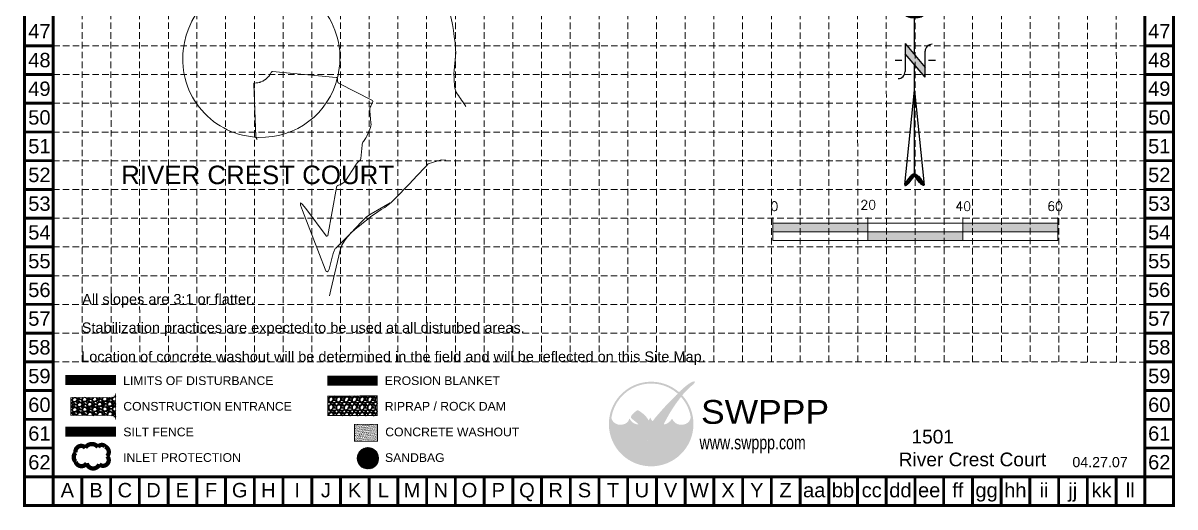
# Model space of a CAD drawing. Extents: x 9949 to 10192, y 9856 to 10244.
# Drawn here: x 9949.3 to 10192, y 9855.5 to 9957.5 of the extents above; entities that cross this region are included whole.
import ezdxf
from ezdxf.enums import TextEntityAlignment as Align

# ---------------------------------------------------------------- set-up
doc = ezdxf.new("R2010")
doc.units = 0
doc.header["$MEASUREMENT"] = 0
doc.linetypes.add('ACAD_ISO02W100', pattern=[15, 12, -3])
doc.linetypes.add('HIDDEN', pattern=[0.375, 0.25, -0.125])
doc.layers.get('0').update_dxf_attribs({"lineweight": 0})
for name, color, linetype, lineweight in [('10', 7, 'Continuous', 0), ('27', 7, 'Continuous', 0), ('6', 7, 'Continuous', 0)]:
    doc.layers.add(name, color=color, linetype=linetype, lineweight=lineweight)
for name, color, linetype in [('BASE', 7, 'Continuous'), ('GRID', 254, 'HIDDEN'), ('LEGEND', 7, 'Continuous'), ('LOGO', 7, 'Continuous'), ('NARROW', 7, 'Continuous')]:
    doc.layers.add(name, color=color, linetype=linetype)
doc.styles.add('L120', font='simplex.shx', dxfattribs={"height": 4.8})
doc.styles.add("L200'", font='ARIAL.TTF', dxfattribs={"height": 0.001969})
doc.styles.add('LOGO1', font='ROCKEB.TTF', dxfattribs={"height": 25})
doc.styles.get("Standard").update_dxf_attribs({"font": 'ARIAL.TTF'})

# ---------------------------------------------------------------- blocks, each defined once
blk = doc.blocks.new('washout')
at = {"layer": 'BASE'}
h = blk.add_hatch(dxfattribs=at)
h.set_pattern_fill('AR-SAND', color=30, scale=1.29438, style=0)
h.set_pattern_definition([(37.5, (1095.3101, -97.0785), (-0.0815373, 2.494042), [0, -1.9674576, 0, -2.200446, 0, -2.1033675]), (7.5, (1095.31, -97.0785), (2.290764, 3.652929), [0, -1.0613916, 0, -1.7733006, 0, -0.6795495]), (327.5, (1093.718, -97.0785), (4.030883, 0.007325), [0, -0.64719, 0, -2.329884, 0, -3.041793]), (317.5, (1093.718, -97.0785), (3.89107, 1.136046), [0, -0.323595, 0, -1.5273684, 0, -1.747413])])
h.paths.add_polyline_path([(44.3, 0), (44.3, 32.4), (0, 32.4), (0, 0)])
at = {"layer": 'BASE', "color": 30, "linetype": 'ACAD_ISO02W100', "const_width": 1.62}
blk.add_lwpolyline([(0, 0), (44.3, 0), (44.3, 32.4), (0, 32.4)], close=True, dxfattribs=at)
blk = doc.blocks.new('North Arrow')
at = {"layer": 'NARROW'}
for p, q in [((32.43, 3.06), (32.43, 4.63)), ((0, 0), (22.36, 2)), ((0, 0), (22.33, -2.02)), ((28.77, -2.09), (34.02, 2.32)), ((36.18, 2.33), (30.46, 2.33)), ((36.16, 2.32), (31.04, -2.09)), ((39.1, 0.01), (59.96, 2.11)), ((31.2, -0.05), (21.66, -0.05)), ((21.66, -0.05), (21.66, -0.05)), ((28.77, -2.09), (34.95, -2.09)), ((57.45, -0.05), (33.41, -0.05)), ((59.83, -2.14), (39.04, -0.01)), ((57.69, -0.03), (57.77, -0.01)), ((57.77, -0.05), (57.69, -0.03)), ((32.43, -4.26), (32.43, -2.8))]:
    blk.add_line(p, q, dxfattribs=at)
blk.add_lwpolyline([(22.36, -2.03), (22.59, -1.93, 0.091577), (22.87, -1.44, 0.048306), (23.03, -0.75), (23.07, -0.01), (23.01, 0.82, 0.048306), (22.87, 1.42, 0.091577), (22.59, 1.91), (22.36, 2.01), (22.14, 1.91, 0.091577), (21.86, 1.42, 0.048306), (21.72, 0.82), (21.66, -0.01), (21.72, -0.83, 0.048306), (21.86, -1.44, 0.091577), (22.14, -1.93)], format="xyb", close=True, dxfattribs=at)
for points in [[(57.46, -0.03), (57.44, 0.08, -0.066818), (57.67, 0.47, -0.03073), (58.01, 0.84), (58.52, 1.29), (59.07, 1.7, -0.03073), (59.5, 1.95, -0.066818), (59.93, 2.1), (60.04, 2.06)], [(60.04, 2.06), (60.05, 1.95, -0.066818), (59.82, 1.56, -0.03073), (59.43, 1.14), (58.97, 0.74), (58.42, 0.33, -0.03073), (57.99, 0.08, -0.036692), (57.76, -0.02)], [(57.46, -0.04), (57.44, -0.15, 0.066818), (57.67, -0.54, 0.03073), (58.01, -0.9), (58.52, -1.36), (59.07, -1.77, 0.03073), (59.5, -2.02, 0.066818), (59.93, -2.17), (60.04, -2.13)], [(60.04, -2.13), (60.05, -2.01, 0.066818), (59.82, -1.63, 0.03073), (59.43, -1.2), (58.97, -0.8), (58.42, -0.4, 0.03073), (57.99, -0.15, 0.036692), (57.76, -0.05)]]:
    blk.add_lwpolyline(points, format="xyb", dxfattribs=at)
for centre, start, end in [((30.46, 3.86), 178.8769, 270), ((34.95, -3.62), 358.8769, 90)]:
    blk.add_arc(centre, 1.53, start, end, dxfattribs=at)
for points in [[(23.03, -0.76), (21.67, -0.05), (23.07, -0.05), (21.72, 0.82)], [(23.07, -0.05), (21.72, 0.82), (23.02, 0.75), (21.85, 1.42)], [(23.02, 0.75), (21.85, 1.42), (22.87, 1.44), (22.14, 1.91)], [(22.87, 1.44), (22.14, 1.91), (22.59, 1.91), (22.36, 2)], [(31.05, -2.09), (36.15, 2.36), (28.75, -2.06), (34.01, 2.36)], [(57.44, 0.08), (57.7, -0.01), (57.5, 0.21), (57.77, -0.01)], [(57.45, -0.04), (57.69, -0.02), (57.44, 0.08), (57.7, -0.01)], [(57.5, 0.21), (57.77, -0.01), (57.6, 0.39), (57.94, 0.06)], [(57.6, 0.39), (57.94, 0.06), (57.68, 0.5), (58.07, 0.13)], [(57.68, 0.5), (58.07, 0.13), (57.84, 0.66), (58.29, 0.26)], [(57.84, 0.66), (58.29, 0.26), (58.03, 0.86), (58.52, 0.41)], [(58.03, 0.86), (58.52, 0.41), (58.26, 1.07), (58.73, 0.57)], [(58.26, 1.07), (58.73, 0.57), (58.52, 1.3), (59.05, 0.81)], [(58.52, 1.3), (59.05, 0.81), (58.7, 1.42), (59.26, 0.99)], [(59.26, 1), (58.69, 1.42), (59.45, 1.15), (59, 1.65)], [(59.45, 1.15), (59, 1.65), (59.62, 1.34), (59.28, 1.82)], [(59.62, 1.34), (59.28, 1.82), (59.81, 1.55), (59.49, 1.95)], [(59.81, 1.55), (59.49, 1.95), (59.93, 1.73), (59.69, 2.04)], [(59.93, 1.73), (59.69, 2.04), (60.05, 1.94), (59.93, 2.1)], [(60.05, 1.94), (59.93, 2.1), (60.04, 2.06)], [(22.87, -1.44), (21.72, -0.87), (23.03, -0.76), (21.67, -0.05)], [(22.58, -1.93), (21.86, -1.45), (22.87, -1.44), (21.72, -0.87)], [(22.36, -2.01), (22.14, -1.93), (22.58, -1.93), (21.86, -1.45)], [(57.44, -0.14), (57.69, -0.02), (57.45, -0.04), (57.69, -0.02)], [(57.46, -0.19), (57.7, -0.03), (57.44, -0.14), (57.69, -0.02)], [(57.53, -0.33), (57.76, -0.05), (57.46, -0.19), (57.7, -0.03)], [(57.63, -0.48), (57.9, -0.1), (57.53, -0.33), (57.76, -0.05)], [(57.78, -0.66), (58.09, -0.2), (57.63, -0.48), (57.9, -0.1)], [(57.97, -0.87), (58.34, -0.35), (57.78, -0.66), (58.09, -0.2)], [(58.24, -1.11), (58.61, -0.54), (57.97, -0.87), (58.34, -0.35)], [(58.61, -1.43), (58.93, -0.77), (58.24, -1.11), (58.61, -0.54)], [(58.91, -1.64), (59.2, -1), (58.61, -1.43), (58.93, -0.77)], [(59.12, -1.79), (59.57, -1.36), (58.92, -1.65), (59.2, -1.01)], [(59.35, -1.93), (59.81, -1.62), (59.12, -1.79), (59.57, -1.36)], [(59.54, -1.32), (59.41, -1.18), (59.21, -1.01)], [(59.58, -2.05), (59.93, -1.79), (59.35, -1.93), (59.81, -1.62)], [(59.78, -2.13), (60.05, -2.01), (59.58, -2.05), (59.93, -1.79)], [(59.92, -2.17), (60.04, -2.13), (59.78, -2.13), (60.05, -2.01)]]:
    blk.add_solid(points, dxfattribs=at)
blk = doc.blocks.new('A$C0FA167AC')
h = blk.add_hatch(color=7)
h.paths.add_polyline_path([(20.53, 1.8), (20.53, 3.6), (0.53, 3.6), (0.53, 1.8)])
h.paths.add_polyline_path([(20.53, 1.8), (20.53, 0), (40.53, 0), (40.53, 1.8)])
h.paths.add_polyline_path([(40.53, 3.6), (40.53, 1.8), (60.53, 1.8), (60.53, 3.6)])
at = {"color": 7}
for p, q in [((0.53, 3.6), (0.53, 4.8)), ((0.53, 3.6), (20.53, 3.6)), ((0.53, 3.6), (0.53, 0)), ((20.53, 3.6), (20.53, 4.8)), ((20.53, 3.6), (60.53, 3.6)), ((20.53, 3.6), (20.53, 0)), ((40.53, 3.6), (40.53, 4.8)), ((40.53, 3.6), (40.53, 0)), ((60.53, 3.6), (60.53, 4.8)), ((60.53, 3.6), (60.53, 0)), ((0.53, 1.8), (60.53, 1.8)), ((0.53, 0), (20.53, 0)), ((20.53, 0), (60.53, 0))]:
    blk.add_line(p, q, dxfattribs=at)
at = {"color": 7, "style": 'L120'}
for s, p in [('0', (0, 6.23)), ('20', (18.96, 6.53)), ('40', (38.97, 6.23)), ('60', (58.33, 6.23))]:
    blk.add_text(s, height=1.92, dxfattribs=at).set_placement(p)
blk = doc.blocks.new('A$C04273513')
at = {"layer": '6', "linetype": 'Continuous', "lineweight": 0}
h = blk.add_hatch(dxfattribs=at)
h.set_pattern_fill('ANSI31', color=2, style=0)
h.set_pattern_definition([(45, (-10019.72109, -9863.48111), (-0.0883883476, 0.0883883476), [])])
edge = h.paths.add_edge_path()
edge.add_arc((2.24, 2.24), 2.24, 0, 360)
at = {"layer": '6', "color": 2, "linetype": 'Continuous', "lineweight": 0}
blk.add_circle((2.24, 2.24), 2.24, dxfattribs=at)
blk = doc.blocks.new('new logo')
at = {"layer": 'LOGO'}
h = blk.add_hatch(color=170, dxfattribs=at)
h.paths.add_polyline_path([(67.4, 44.1), (66.8, 44.7), (66.3, 45.2), (66, 45.8), (65.5, 46.4), (65.1, 47.2), (64.7, 47.9), (64.4, 48.5), (64.2, 49), (63.9, 49.6), (63.7, 50.1), (63.3, 51), (62.9, 52), (62.6, 52.8), (62.4, 53.3), (62.2, 53.7), (62.1, 54.2), (61.9, 54.7), (61.7, 55.2), (61.5, 55.7), (61.3, 56.3), (61, 56.8), (60.8, 57.4), (60.5, 57.9), (60.2, 58.5), (60, 59.1), (59.7, 59.6), (59.3, 60.2), (59, 60.8), (58.7, 61.3), (58.3, 61.9), (58, 62.4), (57.6, 62.9), (57.3, 63.4), (56.9, 63.9), (56.6, 64.3), (56.3, 64.7), (55.9, 65.1), (55.6, 65.5), (55.2, 65.9), (54.9, 66.2), (54, 66.2), (52.9, 66.3), (52, 66.5), (51.5, 66.6), (50.9, 66.8), (50.3, 67), (49.4, 67.4), (48.3, 67.9), (47.3, 68.6), (46.5, 69.3), (45.7, 70), (45, 70.8), (44.4, 71.5), (44, 72.2), (43.6, 72.7), (43.4, 72.9), (43.2, 73.2), (43.1, 73.4), (43, 73.5), (42.8, 73.7), (42.7, 73.7), (42.7, 73.8), (42.6, 73.8), (42.5, 73.7), (42.5, 73.6), (42.4, 73.5), (42.4, 73.4), (42.3, 73.2), (42.2, 72.8), (42, 72.1), (41.7, 71.5), (41.4, 70.9), (41, 70.3), (40.5, 69.8), (40, 69.2), (39.4, 68.7), (38.8, 68.2), (38.1, 67.7), (37.3, 67.3), (36.5, 66.9), (35.7, 66.6), (34.9, 66.3), (34, 66.1), (33, 66), (31.9, 65.9), (30.8, 65.9), (29.6, 65.9), (28.6, 66), (27.6, 66.1), (26.7, 66.4), (25.8, 66.7), (25, 67.1), (24.1, 67.6), (23.2, 68.2), (22.4, 68.9), (21.8, 69.5), (21.4, 69.9), (21, 70.4), (20.6, 70.9), (20.2, 71.5), (19.9, 72.1), (19.5, 72.9), (19.2, 73.8), (18.9, 74.8, -0.595729), (106.3, 106.8), (107, 107.5), (107.5, 108), (108.1, 108.6, 37.93689), (112.3, 104.5), (112.1, 104.2), (111.6, 103.7), (111.1, 103.1), (110.6, 102.5, -0.146449), (123.6, 75), (123.3, 74.5), (123.1, 74), (122.9, 73.5), (122.8, 73.1), (122.5, 72.4), (122.2, 71.7), (121.9, 71.1), (121.5, 70.5), (121.1, 70), (120.7, 69.5), (120.2, 69), (119.6, 68.6), (119, 68.1), (118.4, 67.7), (117.8, 67.4), (117.1, 67), (116.5, 66.7), (115.8, 66.5), (115, 66.3), (114.3, 66.1), (113.5, 66), (112.7, 65.9), (111.9, 65.8), (111.1, 65.8), (110.3, 65.8), (109.4, 65.9), (108.6, 66), (107.7, 66.2), (106.8, 66.4), (105.9, 66.7), (105.1, 67.1), (104.3, 67.5), (103.5, 68), (102.8, 68.6), (102.1, 69.3), (101.4, 70), (100.8, 70.7), (100.2, 71.4), (99.8, 72), (99.5, 72.5), (99.4, 72.8), (99.3, 73), (99.1, 73.2), (99, 73.4), (98.9, 73.5), (98.8, 73.6), (98.7, 73.6), (98.6, 73.6), (98.5, 73.5), (98.4, 73.4), (98.4, 73.3), (98.3, 73.2), (98.2, 73), (98.1, 72.8), (97.8, 72.4), (97.4, 71.8), (96.9, 71.1), (96.4, 70.5), (95.9, 70.1), (95.4, 69.6), (94.8, 69.1), (94.2, 68.6), (93.5, 68.2), (92.8, 67.7), (91.9, 67.3), (91, 66.9), (90.1, 66.6), (89.4, 66.4), (88.6, 66.2), (87.8, 66.1), (87.6, 65.6), (87.4, 65.1), (87.1, 64.4), (86.9, 63.8), (86.6, 63), (86.3, 62.2), (85.9, 61.3), (85.6, 60.4), (85.3, 59.5), (84.9, 58.6), (84.6, 57.7), (84.2, 56.7), (83.9, 55.8), (83.5, 54.9), (83.2, 54), (82.9, 53.2), (82.6, 52.4), (82.3, 51.6), (82.1, 51), (81.9, 50.3), (81.6, 49.8), (81.3, 48.9), (80.9, 48.1), (80.5, 47.3), (80.1, 46.6), (79.6, 45.9), (79.1, 45.4), (78.6, 44.8), (78.1, 44.3), (77.6, 43.9), (77, 43.5), (76.5, 43.1), (75.9, 42.8), (75.3, 42.6), (74.6, 42.3), (73.7, 42.1), (73, 41.9), (72.2, 41.9), (71.6, 42), (70.9, 42.2), (70.1, 42.5), (69.4, 42.8), (68.7, 43.1), (68, 43.5)])
h.paths.add_polyline_path([(71.8, 72), (70.7, 73.9), (70.1, 75.2), (69.7, 74.3), (68.7, 72.6), (67.9, 71.7), (67.9, 71.5), (68.1, 71.2), (68.3, 71), (68.4, 70.8), (68.5, 70.6), (68.7, 70.4), (68.8, 70.2), (68.9, 70.1), (69, 70), (69.1, 69.8), (69.3, 69.7), (69.4, 69.7), (69.5, 69.6), (69.6, 69.5), (69.7, 69.5), (69.8, 69.4), (69.9, 69.4), (70.1, 69.3), (70.2, 69.3), (70.3, 69.2), (70.4, 69.2), (70.5, 69.2), (70.6, 69.2), (70.8, 69.2), (70.9, 69.2), (71, 69.2), (71.1, 69.2), (71.2, 69.2), (71.3, 69.2), (71.4, 69.2), (71.5, 69.2), (71.6, 69.2), (71.7, 69.3), (71.8, 69.3), (71.9, 69.3), (72, 69.4), (72.1, 69.5), (72.2, 69.5), (72.3, 69.6), (72.5, 69.6), (72.6, 69.7), (72.7, 69.8), (72.8, 69.9), (72.9, 70), (73, 70.1), (73.1, 70.2), (73.2, 70.3), (73.3, 70.4), (72.5, 71.1)], flags=17)
blk.add_hatch(color=240, dxfattribs=at).paths.add_polyline_path([(117.7, 117.3), (118.9, 118.2), (119.8, 118.9), (120.6, 119.5), (121.3, 119.9), (121.9, 120.3), (122.4, 120.6), (122.8, 120.9), (123.1, 121.1), (123.4, 121.3), (123.7, 121.4), (124, 121.6), (124.2, 121.7), (124.4, 121.8), (124.6, 121.9), (124.8, 121.9), (125, 122), (125.2, 122.1), (125.4, 122.2), (125.6, 122.2), (125.8, 122.3), (125.9, 122.4), (126.1, 122.4), (126.3, 122.5), (126.4, 122.5), (126.6, 122.6), (126.7, 122.6), (126.8, 122.7), (126.9, 122.7), (127.1, 122.7), (127.2, 122.8), (127.3, 122.8), (127.4, 122.8), (127.5, 122.8), (127.6, 122.8), (127.7, 122.8), (127.8, 122.8), (127.9, 122.8), (128, 122.8), (128.1, 122.8), (128.1, 122.8), (128.2, 122.8), (128.3, 122.8), (128.4, 122.8), (128.4, 122.7), (128.5, 122.7), (128.5, 122.7), (128.6, 122.7), (128.6, 122.6), (128.7, 122.6), (128.7, 122.6), (128.7, 122.5), (128.7, 122.5), (128.8, 122.4), (128.8, 122.4), (128.8, 122.3), (128.8, 122.3), (128.8, 122.2), (128.8, 122.1), (128.8, 122.1), (128.8, 122), (128.8, 121.9), (128.8, 121.8), (128.8, 121.8), (128.8, 121.7), (128.8, 121.6), (128.7, 121.5), (128.7, 121.4), (128.7, 121.3), (128.6, 121.3), (128.6, 121.2), (128.5, 121.1), (128.4, 121), (128.4, 120.8), (128.3, 120.7), (128.2, 120.6), (128.1, 120.4), (128, 120.3), (127.8, 120.1), (127.7, 120), (127.6, 119.8), (127.4, 119.6), (127.3, 119.4), (127.1, 119.2), (126.8, 119), (126.6, 118.8), (126.3, 118.5), (125.9, 118.2), (125.5, 117.9), (125.1, 117.5), (124.6, 117), (124, 116.6), (123.5, 116.1), (122.9, 115.6), (122.3, 115.1), (121.7, 114.5), (121.1, 114), (120.6, 113.5), (120, 113), (119.5, 112.5), (119, 112), (118.5, 111.5), (118, 111), (117.5, 110.5), (117, 109.9), (116.5, 109.4), (116, 108.8), (115.5, 108.3), (115, 107.7), (114.5, 107.1), (114, 106.6), (113.5, 106), (113, 105.4), (112.5, 104.8), (112.1, 104.2), (111.6, 103.7), (111.1, 103.1), (110.6, 102.4), (110.1, 101.8), (109.6, 101.1), (109, 100.4), (108.5, 99.7), (107.9, 98.9), (107.3, 98.1), (106.7, 97.3), (106, 96.4), (105.4, 95.6), (104.8, 94.7), (104.2, 93.9), (103.6, 93.1), (103.1, 92.3), (102.5, 91.5), (102, 90.6), (101.4, 89.8), (100.9, 89), (100.3, 88.2), (99.8, 87.3), (99.2, 86.5), (98.6, 85.6), (98.1, 84.7), (97.5, 83.8), (96.9, 82.9), (96.4, 82), (95.9, 81.1), (95.4, 80.3), (94.9, 79.5), (94.5, 78.7), (94, 78), (93.6, 77.2), (93.2, 76.5), (92.8, 75.8), (92.4, 75), (92, 74.3), (91.6, 73.5), (91.2, 72.8), (90.8, 72), (90.4, 71.3), (90, 70.6), (89.6, 69.9), (89.3, 69.3), (89, 68.7), (88.8, 68.2), (88.5, 67.7), (88.3, 67.3), (88.1, 66.9), (88, 66.5), (87.8, 66.1), (87.6, 65.6), (87.4, 65.1), (87.1, 64.4), (86.9, 63.8), (86.6, 63), (86.3, 62.2), (85.9, 61.3), (85.6, 60.4), (85.3, 59.5), (84.9, 58.6), (84.6, 57.7), (84.2, 56.7), (83.9, 55.8), (83.5, 54.9), (83.2, 54), (82.9, 53.2), (82.6, 52.4), (82.3, 51.6), (82.1, 51), (81.9, 50.3), (81.6, 49.8), (81.4, 49.2), (81.2, 48.7), (81, 48.3), (80.8, 47.9), (80.6, 47.5), (80.4, 47.1), (80.2, 46.7), (80, 46.4), (79.7, 46.1), (79.5, 45.8), (79.2, 45.5), (79, 45.2), (78.7, 44.9), (78.5, 44.7), (78.2, 44.4), (78, 44.2), (77.7, 44), (77.4, 43.8), (77.2, 43.6), (76.9, 43.4), (76.6, 43.2), (76.3, 43), (76, 42.9), (75.7, 42.7), (75.5, 42.6), (75.2, 42.5), (74.9, 42.4), (74.6, 42.3), (74.3, 42.2), (74, 42.1), (73.8, 42.1), (73.5, 42), (73.2, 42), (73, 41.9), (72.7, 41.9), (72.5, 41.9), (72.2, 41.9), (72, 42), (71.8, 42), (71.5, 42.1), (71.3, 42.1), (71.1, 42.2), (70.8, 42.2), (70.6, 42.3), (70.4, 42.4), (70.1, 42.5), (69.9, 42.6), (69.6, 42.7), (69.4, 42.8), (69.2, 42.9), (68.9, 43), (68.7, 43.1), (68.5, 43.2), (68.2, 43.4), (68, 43.6), (67.8, 43.7), (67.6, 43.9), (67.4, 44.1), (67.2, 44.3), (67, 44.5), (66.8, 44.7), (66.6, 44.9), (66.5, 45.1), (66.3, 45.4), (66.1, 45.6), (65.9, 45.9), (65.7, 46.2), (65.4, 46.6), (65.2, 47), (65, 47.4), (64.7, 47.9), (64.4, 48.5), (64.2, 49), (63.9, 49.6), (63.7, 50.1), (63.4, 50.7), (63.2, 51.3), (63, 51.8), (62.8, 52.3), (62.6, 52.8), (62.4, 53.3), (62.2, 53.7), (62.1, 54.2), (61.9, 54.7), (61.7, 55.2), (61.5, 55.7), (61.3, 56.3), (61, 56.8), (60.8, 57.4), (60.5, 57.9), (60.2, 58.5), (60, 59.1), (59.7, 59.6), (59.3, 60.2), (59, 60.8), (58.7, 61.3), (58.3, 61.9), (58, 62.4), (57.6, 62.9), (57.3, 63.4), (56.9, 63.9), (56.6, 64.3), (56.3, 64.7), (55.9, 65.1), (55.6, 65.5), (55.2, 65.9), (54.9, 66.3), (54.5, 66.6), (54.1, 67), (53.7, 67.4), (53.3, 67.8), (52.8, 68.1), (52.4, 68.5), (51.9, 68.9), (51.4, 69.3), (50.9, 69.7), (50.5, 70), (50, 70.4), (49.5, 70.8), (49.1, 71.1), (48.7, 71.5), (48.2, 71.8), (47.8, 72.1), (47.5, 72.4), (47.1, 72.7), (46.8, 72.9), (46.6, 73.1), (46.3, 73.3), (46.1, 73.5), (45.9, 73.6), (45.7, 73.8), (45.6, 73.9), (45.5, 74), (45.3, 74.2), (45.2, 74.3), (45.1, 74.4), (45, 74.6), (45, 74.7), (44.9, 74.8), (44.8, 75), (44.8, 75.1), (44.8, 75.2), (44.7, 75.4), (44.7, 75.5), (44.7, 75.7), (44.7, 75.8), (44.7, 76), (44.7, 76.1), (44.7, 76.3), (44.8, 76.4), (44.8, 76.6), (44.9, 76.7), (44.9, 76.9), (45, 77.1), (45.1, 77.2), (45.2, 77.4), (45.3, 77.6), (45.4, 77.8), (45.6, 78), (45.7, 78.2), (45.9, 78.5), (46.1, 78.7), (46.3, 79), (46.6, 79.3), (46.8, 79.5), (47.1, 79.8), (47.3, 80.1), (47.6, 80.4), (47.9, 80.7), (48.2, 81), (48.5, 81.3), (48.8, 81.6), (49.2, 81.9), (49.5, 82.2), (49.8, 82.5), (50.1, 82.7), (50.4, 83), (50.7, 83.2), (51, 83.4), (51.2, 83.6), (51.5, 83.8), (51.7, 83.9), (51.9, 84.1), (52.1, 84.2), (52.2, 84.3), (52.4, 84.4), (52.5, 84.5), (52.7, 84.5), (52.8, 84.6), (53, 84.6), (53.1, 84.6), (53.2, 84.7), (53.3, 84.7), (53.5, 84.7), (53.6, 84.7), (53.7, 84.7), (53.8, 84.7), (54, 84.7), (54.1, 84.6), (54.2, 84.6), (54.3, 84.5), (54.5, 84.5), (54.6, 84.4), (54.7, 84.4), (54.9, 84.3), (55, 84.2), (55.2, 84.1), (55.3, 84.1), (55.5, 84), (55.7, 83.9), (55.9, 83.7), (56.1, 83.6), (56.4, 83.4), (56.7, 83.2), (57, 83), (57.3, 82.8), (57.7, 82.5), (58, 82.3), (58.4, 82), (58.8, 81.7), (59.2, 81.4), (59.6, 81.1), (60, 80.8), (60.4, 80.5), (60.8, 80.2), (61.2, 79.9), (61.5, 79.6), (61.9, 79.3), (62.3, 78.9), (62.6, 78.6), (63, 78.3), (63.3, 77.9), (63.7, 77.5), (64, 77.2), (64.3, 76.8), (64.6, 76.4), (64.9, 76), (65.2, 75.6), (65.5, 75.2), (65.8, 74.8), (66.1, 74.4), (66.4, 74), (66.7, 73.6), (66.9, 73.2), (67.2, 72.8), (67.4, 72.5), (67.6, 72.1), (67.8, 71.8), (67.9, 71.5), (68.1, 71.2), (68.3, 71), (68.4, 70.8), (68.5, 70.6), (68.7, 70.4), (68.8, 70.2), (68.9, 70.1), (69, 70), (69.1, 69.8), (69.3, 69.7), (69.4, 69.7), (69.5, 69.6), (69.6, 69.5), (69.7, 69.5), (69.8, 69.4), (69.9, 69.4), (70.1, 69.3), (70.2, 69.3), (70.3, 69.2), (70.4, 69.2), (70.5, 69.2), (70.6, 69.2), (70.8, 69.2), (70.9, 69.2), (71, 69.2), (71.1, 69.2), (71.2, 69.2), (71.3, 69.2), (71.4, 69.2), (71.5, 69.2), (71.6, 69.2), (71.7, 69.3), (71.8, 69.3), (71.9, 69.3), (72, 69.4), (72.1, 69.5), (72.2, 69.5), (72.3, 69.6), (72.5, 69.6), (72.6, 69.7), (72.7, 69.8), (72.8, 69.9), (72.9, 70), (73, 70.1), (73.1, 70.2), (73.2, 70.3), (73.3, 70.5), (73.5, 70.6), (73.6, 70.8), (73.7, 70.9), (73.9, 71.1), (74, 71.3), (74.2, 71.5), (74.3, 71.8), (74.5, 72), (74.7, 72.3), (74.9, 72.6), (75.1, 72.8), (75.3, 73.1), (75.6, 73.5), (75.8, 73.8), (76.1, 74.1), (76.4, 74.5), (76.7, 74.9), (77, 75.3), (77.3, 75.7), (77.7, 76.1), (78, 76.5), (78.4, 77), (78.8, 77.4), (79.2, 77.9), (79.6, 78.4), (80, 78.9), (80.5, 79.5), (81, 80), (81.5, 80.6), (82, 81.1), (82.5, 81.7), (83, 82.3), (83.6, 82.9), (84.1, 83.5), (84.7, 84.1), (85.2, 84.7), (85.7, 85.3), (86.2, 85.8), (86.7, 86.4), (87.2, 86.9), (87.7, 87.4), (88.1, 87.9), (88.6, 88.5), (89.1, 89), (89.5, 89.5), (90, 90.1), (90.5, 90.6), (91, 91.2), (91.5, 91.7), (92.1, 92.3), (92.6, 92.9), (93.2, 93.5), (93.8, 94.1), (94.4, 94.8), (95, 95.4), (95.6, 96), (96.3, 96.7), (96.9, 97.3), (97.6, 98), (98.2, 98.6), (98.8, 99.2), (99.4, 99.8), (100, 100.3), (100.5, 100.9), (101.1, 101.4), (101.6, 102), (102.1, 102.5), (102.7, 103.1), (103.2, 103.6), (103.7, 104.1), (104.2, 104.7), (104.8, 105.2), (105.3, 105.8), (105.9, 106.3), (106.4, 106.9), (107, 107.5), (107.5, 108), (108.1, 108.6), (108.7, 109.2), (109.3, 109.8), (109.9, 110.3), (110.4, 110.9), (111, 111.5), (111.6, 112), (112.2, 112.6), (112.8, 113.1), (113.4, 113.6), (114, 114.2), (114.6, 114.7), (115.3, 115.3), (116, 115.9), (116.8, 116.6)])
at = {"layer": 'LOGO', "style": 'LOGO1'}
for s, height, width, p in [('SWPPP', 31.32, 1.115, (137, 67)), ('www.swppp.com', 18.112, 0.77, (135, 33.4))]:
    blk.add_text(s, height=height, dxfattribs=dict(at, width=width)).set_placement(p)

msp = doc.modelspace()

# ---------------------------------------------------------------- hatches: boundary and pattern name
at = {"layer": 'LEGEND'}
h = msp.add_hatch(dxfattribs=at)
h.set_pattern_fill('GRAVEL', color=4, scale=1.493964, angle=-43.9343, style=0)
h.set_pattern_definition([(184.078545, (7871.16289, 8972.91003), (-17.9359137584, -1.390238428), [0.200992, -19.8982426]), (141.0354448, (7870.96241, 8972.89574), (13.9468508343, -11.3628844839), [0.3449086, -34.1459371]), (88.576145, (7870.69423, 8973.11263), (-0.643608729, -22.2000494205), [0.2431995, -24.0767773]), (223.339445, (7870.015506, 8973.247924), (21.807074468, 20.480606261), [0.3140881, -31.09471365]), (248.899445, (7869.78707, 8973.03236), (7.059427099, 18.093109182), [0.3079882, -30.4908757]), (313.339445, (7869.67619, 8972.74502), (-20.480606261, 21.807074468), [0.3140881, -31.09471365]), (353.7599448, (7869.891757, 8972.516585), (-24.3517639499, 2.7167297196), [0.4153654, -41.1211431]), (28.3210448, (7870.30466, 8972.47144), (30.335356999, 16.4129367965), [0.3921477, -38.8226372]), (77.495345, (7870.64987, 8972.65748), (4.868414062, 22.2786471574), [0.3151518, -31.2000605]), (131.302145, (7870.71811, 8972.96515), (10.797888337, -12.4780211806), [0.3597944, -17.6299192]), (178.4631448, (7870.48063, 8973.235445), (-24.3124685676, 0.6043087644), [0.4652922, -46.063963]), (94.879845, (7871.07024, 8972.21097), (-1.311646855, 13.71107612), [0.1588099, -15.7222478]), (127.534945, (7871.05673, 8972.369205), (11.9130237651, -15.6270162136), [0.3021349, -29.9114237]), (181.065745, (7870.8727, 8972.6088), (-1.03656134, -1.07585847), [0.2112779, -1.9015059]), (159.264345, (7870.92173, 8972.81046), (7.452413822, -3.031087088), [0.1137773, -11.263916]), (247.867145, (7870.81533, 8972.85074), (2.033825283, 4.26413564), [0.1609044, -7.8843401]), (347.029545, (7870.7547, 8972.7017), (5.300696902, -0.95796204), [0.2613377, -8.4498967]), (117.630845, (7871.00937, 8972.64303), (1.11515739, -3.1489789), [0.188973, -4.5353576]), (332.455245, (7870.19133, 8973.45194), (13.8682592697, -7.13804585), [0.2647305, -26.208385]), (26.411945, (7870.42605, 8973.32952), (-15.7056008345, -7.68820272), [0.2220942, -21.9872829]), (249.264345, (7871.21669, 8972.8582), (3.031087088, 7.452413822), [0.2275532, -11.1501402]), (299.676245, (7871.13612, 8972.64539), (-7.6489082917, 13.5931790128), [0.2647305, -26.208385]), (295.509745, (7869.54866, 8972.78491), (-3.306174812, 7.334518964), [0.2552886, -12.5091488]), (250.840845, (7869.6586, 8972.55451), (6.02289241, 17.0172402184), [0.2139028, -21.1764113]), (22.867145, (7870.19088, 8971.77198), (7.334522506, 3.306167014), [0.2275532, -11.1501402]), (333.419745, (7870.40055, 8971.86041), (-18.1323963747, 9.1718686398), [0.2504347, -24.7929718]), (25.509745, (7869.66371, 8972.2799), (-7.334518964, -3.306174812), [0.1276443, -12.6367931]), (57.375645, (7870.12633, 8971.83418), (3.070389247, 5.339991936), [0.0761772, -7.5415754]), (122.029545, (7870.1674, 8971.89833), (2.19101601, -4.185539663), [0.3079882, -5.8517837]), (142.074745, (7870.00406, 8972.15944), (11.7951414553, -9.289752487), [0.2854219, -28.2567267]), (259.755845, (7870.6614, 8972.60486), (0.997261995, 3.188278206), [0.2154625, -5.1711021]), (309.2229448, (7870.623096, 8972.392835), (16.2164574029, -19.7732614893), [0.3761713, -37.2408905]), (17.011145, (7870.86096, 8972.10142), (-11.559360101, -3.384763315), [0.1538126, -15.2274916]), (46.065745, (7871.008, 8972.1464), (-0.0392971, 2.1124192), [0.0896379, -1.4043265]), (76.322145, (7870.01364, 8972.21245), (-2.9525025873, -11.677248394), [0.2075475, -20.5472686]), (4.078545, (7870.06271, 8972.41411), (17.9359137584, 1.390238428), [0.401984, -19.6972507]), (316.065745, (7870.4637, 8972.4427), (2.1124192, 0.0392971), [0.3884307, -1.1055336]), (281.370545, (7870.743405, 8972.17319), (-3.502639208, 17.896620455), [0.2362167, -23.3854333]), (210.120345, (7870.78998, 8971.94161), (-5.222102215, -3.266871802), [0.2175242, -10.6587006]), (163.7117448, (7870.60182, 8971.832455), (-30.8069183263, 8.9360652299), [0.3541667, -35.0625575]), (131.4918448, (7870.26187, 8971.93179), (-12.9496008145, 14.5511463254), [0.3746848, -37.0937514])])
edge = h.paths.add_edge_path()
edge.add_line((9968.86, 9873.89), (9968.86, 9879.49))
edge.add_arc((9967.93, 9879.49), 0.934, -89.9609, 0, ccw=False)
edge.add_line((9967.93, 9878.56), (9959.37, 9878.56))
edge.add_line((9959.37, 9878.56), (9959.37, 9874.82))
edge.add_line((9959.37, 9874.82), (9967.93, 9874.82))
edge.add_arc((9967.93, 9873.89), 0.934, 0, 90.0391, ccw=False)
at = {"layer": 'LEGEND', "linetype": 'ACAD_ISO02W100'}
h = msp.add_hatch(dxfattribs=at)
h.set_pattern_fill('GRAVEL', color=240, scale=1.641985, style=0)
h.set_pattern_definition([(228.0128, (9896.67452, 9791.90475), (-13.13587689, -14.77786697), [0.220906, -21.869742]), (184.9697, (9896.52674, 9791.74055), (19.70382142, 1.6419707), [0.379082, -37.529085]), (132.5104, (9896.14908, 9791.70771), (16.419834504, -18.06184896), [0.267295, -26.462282]), (267.2737, (9895.50871, 9791.29721), (1.641978436, 32.839699973), [0.345208, -34.17555]), (292.8337, (9895.49229, 9790.952395), (-8.209941137, 19.7038138), [0.338503, -33.511884]), (357.2737, (9895.623645, 9790.64042), (-32.839699973, 1.641978436), [0.345208, -34.17555]), (37.6942, (9895.96846, 9790.624), (-21.34581673, -16.41983399), [0.45652, -45.195388]), (72.2553, (9896.3297, 9790.903136), (11.493912493, 36.12366325), [0.431001, -42.669149]), (121.4296, (9896.46106, 9791.31363), (-13.135893316, 21.345796518), [0.346377, -34.291334]), (175.2364, (9896.28044, 9791.60919), (18.06183627, -1.64197107), [0.395443, -19.376676]), (222.3974, (9895.886363, 9791.64203), (-19.703831764, -18.061821718), [0.511393, -50.627938]), (138.8141, (9897.13427, 9791.2808), (-11.49389966, 9.85190544), [0.174545, -17.279994]), (171.4692, (9897.00291, 9791.39573), (21.34580185, -3.283982937), [0.33207, -32.87502]), (225, (9896.6745, 9791.445), (-2e-16, -1.6419855), [0.232211, -2.089905]), (203.1986, (9896.55958, 9791.64203), (8.20992443, 3.28397212), [0.12505, -12.379935]), (291.8014, (9896.44464, 9791.59277), (-1.6419848, 4.9259554), [0.176847, -8.665513]), (30.9638, (9896.51032, 9791.42857), (4.9259517, 3.28397403), [0.28723, -9.287105]), (161.5651, (9896.7566, 9791.57635), (3.2839707, -1.6419824), [0.207696, -4.984717]), (16.3895, (9895.49229, 9791.59277), (16.419853354, 4.925942953), [0.29096, -28.805088]), (70.3462, (9895.77142, 9791.67487), (-6.567932094, -18.061838225), [0.244099, -24.165763]), (293.1986, (9896.75661, 9791.90475), (-3.28397212, 8.20992443), [0.250099, -12.254886]), (343.6105, (9896.85513, 9791.67487), (-16.419853354, 4.925942953), [0.29096, -28.805088]), (339.444, (9895.49229, 9790.57474), (-8.2099279, 3.28396338), [0.280582, -13.748544]), (294.7751, (9895.755, 9790.47622), (-8.20991205, 18.06184034), [0.235096, -23.274551]), (66.8014, (9896.77303, 9790.26276), (3.28397212, 8.20992443), [0.250099, -12.254886]), (17.354, (9896.87155, 9790.49264), (-21.34580798, -6.56793087), [0.275248, -27.249437]), (69.444, (9895.96846, 9790.26276), (-3.28396338, -8.2099279), [0.140291, -13.888835]), (101.3099, (9896.6745, 9790.26276), (-1.6419811, 6.5679411), [0.083725, -8.288788]), (165.9638, (9896.6581, 9790.34486), (4.9259558, -1.6419818), [0.338503, -6.431573]), (186.009, (9896.3297, 9790.42696), (16.419849335, 1.641983854), [0.313701, -31.056377]), (303.6901, (9896.5103, 9791.2808), (-1.6419872, 3.2839692), [0.23681, -5.68345]), (353.1572, (9896.641676, 9791.083754), (27.913743524, -3.28398308), [0.413442, -40.930684]), (60.9454, (9897.05217, 9791.0345), (-6.56793994, -11.49389545), [0.169052, -16.736218]), (90, (9897.1343, 9791.1823), (-1.641985, 1.641985), [0.098519, -1.543466]), (120.2564, (9896.29686, 9790.47622), (6.5679315, -11.49389885), [0.228111, -22.583073]), (48.0128, (9896.18192, 9790.67326), (13.13587689, 14.77786697), [0.441812, -21.648836]), (0, (9896.4775, 9791.0017), (1.641985, 1.641985), [0.426916, -1.215069]), (325.3048, (9896.90439, 9791.00165), (-16.41984032, 11.49390896), [0.259621, -25.70244]), (254.0546, (9897.11785, 9790.85388), (-1.6419848, -6.5679401), [0.239076, -11.714755]), (207.646, (9897.05217, 9790.624), (-31.19770763, -16.41986241), [0.389257, -38.536524]), (175.4261, (9896.707355, 9790.44338), (-21.345805584, 1.641976438), [0.411808, -40.768966])])
h.paths.add_polyline_path([(10013.51, 9874.83), (10023.96, 9874.81), (10023.96, 9878.92), (10013.51, 9878.9)])

# ---------------------------------------------------------------- linework, layer by layer
at = {"layer": '27', "color": 7, "linetype": 'Continuous', "lineweight": 0}
msp.add_lwpolyline([(10038.4, 9928.62), (10037.44, 9928.66), (10034.71, 9927.79)], dxfattribs=at)
for centre, start, end in [((9999.49, 9950.15), 86.7851, 174.5224), ((9999.6, 9950.15), 346.066, 87.1602), ((9999.46, 9949.89), 173.5913, 268.1353), ((9999.53, 9949.88), 267.8832, 347.007)]:
    msp.add_arc(centre, 16.5, start, end, dxfattribs=at)
for points, knots in [([(10042.65, 9939.9), (10042.04, 9940.78), (10041.42, 9941.66), (10040.81, 9942.53), (10040.13, 9943.5), (10040.21, 9944.84), (10040.14, 9946.01), (10040.01, 9947.99), (10040.63, 9949.99), (10040.47, 9951.98), (10039.92, 9959.04), (10037.92, 9965.67), (10033.9, 9972.22), (10030.13, 9978.35), (10025.71, 9983.98), (10019.33, 9985.79), (10013.17, 9987.54), (10007.01, 9989.23), (10000.84, 9990.94), (9999.67, 9991.27), (9998.49, 9991.56), (9997.32, 9991.91), (9996.19, 9992.26), (9995.96, 9993.99), (9995.97, 9995.17), (9995.97, 9995.89), (9995.98, 9996.61), (9995.98, 9997.33)], [0, 0, 0, 0, 0.038922, 0.038922, 0.038922, 0.081893, 0.081893, 0.081893, 0.154364, 0.154364, 0.154364, 0.412543, 0.412543, 0.412543, 0.653985, 0.653985, 0.653985, 0.886688, 0.886688, 0.886688, 0.930993, 0.930993, 0.930993, 0.973754, 0.973754, 0.973754, 1, 1, 1, 1]), ([(10034.71, 9927.79), (10033.58, 9926.61), (10032.46, 9925.43), (10031.33, 9924.25), (10030.07, 9922.92), (10028.8, 9921.61), (10027.53, 9920.29), (10025.92, 9918.62), (10023.74, 9917.67), (10021.94, 9916.16), (10019.69, 9914.28), (10016.82, 9912.48), (10016.15, 9909.66), (10015.4, 9906.45), (10014.64, 9903.25), (10013.88, 9900.04)], [0, 0, 0, 0, 0.136255, 0.136255, 0.136255, 0.289059, 0.289059, 0.289059, 0.482537, 0.482537, 0.482537, 0.724923, 0.724923, 0.724923, 1, 1, 1, 1])]:
    msp.add_open_spline(points, degree=3, knots=knots, dxfattribs=at)
at = {"layer": '6', "color": 35, "linetype": 'Continuous', "lineweight": 0}
msp.add_lwpolyline([(10026.64, 9919.63), (10022.65, 9917.27), (10022.14, 9916.94), (10021.65, 9916.57), (10021.18, 9916.18), (10020.75, 9915.74), (10019.37, 9914.27), (10019.08, 9913.96), (10018.78, 9913.65), (10018.48, 9913.34), (10018.17, 9913.03), (10015.22, 9910.08), (10015.1, 9909.95), (10015, 9909.81), (10014.92, 9909.66), (10014.86, 9909.5), (10014.68, 9908.95), (10014.65, 9908.83), (10014.61, 9908.71), (10014.58, 9908.59), (10014.55, 9908.47), (10013.79, 9905.65), (10013.61, 9905.2), (10013.43, 9905.04), (10013.22, 9905.17), (10013, 9905.61), (10008.17, 9918.02), (10007.79, 9919.13), (10007.78, 9919.57), (10008.15, 9919.33), (10008.89, 9918.42), (10013.17, 9912.66), (10013.2, 9912.63), (10013.24, 9912.61), (10013.28, 9912.6), (10013.33, 9912.6), (10013.48, 9912.64), (10013.51, 9912.65), (10013.54, 9912.67), (10013.55, 9912.69), (10013.56, 9912.72), (10015.35, 9922.83), (10015.39, 9922.97), (10015.46, 9923.08), (10015.55, 9923.18), (10015.68, 9923.25), (10016.13, 9923.44), (10016.22, 9923.48), (10016.32, 9923.53), (10016.41, 9923.58), (10016.5, 9923.63), (10016.96, 9923.93), (10017.06, 9924), (10017.14, 9924.08), (10017.22, 9924.17), (10017.29, 9924.26), (10019.41, 9927.58), (10019.51, 9927.73), (10019.62, 9927.88), (10019.74, 9928.01), (10019.87, 9928.14), (10020.3, 9928.54), (10020.39, 9928.63), (10020.45, 9928.73), (10020.49, 9928.85), (10020.51, 9928.97), (10020.74, 9931.76), (10020.77, 9931.97), (10020.83, 9932.18), (10020.92, 9932.37), (10021.04, 9932.55), (10021.48, 9933.13), (10021.57, 9933.26), (10021.65, 9933.39), (10021.72, 9933.52), (10021.79, 9933.66), (10022.42, 9935.14), (10022.54, 9935.46), (10022.61, 9935.79), (10022.64, 9936.12), (10022.63, 9936.46), (10022.39, 9938.97), (10022.38, 9939.23), (10022.41, 9939.48), (10022.48, 9939.72), (10022.58, 9939.96), (10022.98, 9940.73), (10023.03, 9940.89), (10023.02, 9941.02), (10022.95, 9941.13), (10022.81, 9941.23), (10015.92, 9944.72), (10015.79, 9944.81), (10015.69, 9944.92), (10015.63, 9945.05), (10015.6, 9945.21), (10015.57, 9945.77), (10015.55, 9945.87), (10015.5, 9945.95), (10015.42, 9946.01), (10015.32, 9946.03), (10001.91, 9947.25), (10001.81, 9947.24), (10001.73, 9947.22), (10001.66, 9947.16), (10001.61, 9947.08), (10001.46, 9946.79), (10001.42, 9946.72), (10001.39, 9946.66), (10001.35, 9946.6), (10001.31, 9946.54), (10001.08, 9946.24), (10001.03, 9946.18), (10000.98, 9946.12), (10000.92, 9946.06), (10000.86, 9946), (10000.6, 9945.76), (10000.54, 9945.7), (10000.48, 9945.65), (10000.41, 9945.61), (10000.35, 9945.56), (10000.04, 9945.36), (9999.97, 9945.32), (9999.9, 9945.28), (9999.83, 9945.25), (9999.76, 9945.22), (9999.42, 9945.07), (9999.35, 9945.05), (9999.28, 9945.02), (9999.2, 9945), (9999.13, 9944.98), (9998.77, 9944.9), (9998.69, 9944.88), (9998.61, 9944.87), (9998.53, 9944.86), (9998.46, 9944.85), (9998.09, 9944.83), (9998.02, 9944.82), (9997.97, 9944.79), (9997.94, 9944.74), (9997.94, 9944.67), (9998.35, 9933.61), (9998.35, 9933.52), (9998.37, 9933.44), (9998.4, 9933.36), (9998.44, 9933.29), (9998.64, 9932.95)], dxfattribs=at)
at = {"layer": 'BASE', "const_width": 0.605}
for points in [[(10191.74, 9855.84), (10191.74, 10243.25), (9949.61, 10243.25), (9949.61, 9855.84)], [(10185.69, 9861.89), (10185.69, 10237.19), (9955.67, 10237.19), (9955.67, 9861.89)]]:
    msp.add_lwpolyline(points, close=True, dxfattribs=at)
for points in [[(9955.67, 9952.69), (9949.61, 9952.69)], [(10191.74, 9952.69), (10185.69, 9952.69)], [(9955.67, 9946.64), (9949.61, 9946.64)], [(10191.74, 9946.64), (10185.69, 9946.64)], [(9955.67, 9940.58), (9949.61, 9940.58)], [(10191.74, 9940.58), (10185.69, 9940.58)], [(9955.67, 9934.53), (9949.61, 9934.53)], [(10191.74, 9934.53), (10185.69, 9934.53)], [(9955.67, 9928.48), (9949.61, 9928.48)], [(10191.74, 9928.48), (10185.69, 9928.48)], [(9955.67, 9922.43), (9949.61, 9922.43)], [(10191.74, 9922.43), (10185.69, 9922.43)], [(9955.67, 9916.37), (9949.61, 9916.37)], [(10191.74, 9916.37), (10185.69, 9916.37)], [(9955.67, 9910.32), (9949.61, 9910.32)], [(10191.74, 9910.32), (10185.69, 9910.32)], [(9955.67, 9904.27), (9949.61, 9904.27)], [(10191.74, 9904.27), (10185.69, 9904.27)], [(9955.67, 9898.21), (9949.61, 9898.21)], [(10191.74, 9898.21), (10185.69, 9898.21)], [(9955.67, 9892.16), (9949.61, 9892.16)], [(10191.74, 9892.16), (10185.69, 9892.16)], [(9955.67, 9886.11), (9949.61, 9886.11)], [(10191.74, 9886.11), (10185.69, 9886.11)], [(9955.67, 9880.05), (9949.61, 9880.05)], [(10191.74, 9880.05), (10185.69, 9880.05)], [(9955.67, 9874), (9949.61, 9874)], [(10191.74, 9874), (10185.69, 9874)], [(9955.67, 9867.95), (9949.61, 9867.95)], [(10191.74, 9867.95), (10185.69, 9867.95)], [(9955.67, 9861.89), (9949.61, 9861.89)], [(9955.67, 9861.89), (9955.67, 9855.84)], [(9961.72, 9861.89), (9961.72, 9855.84)], [(9967.77, 9861.89), (9967.77, 9855.84)], [(9973.83, 9861.89), (9973.83, 9855.84)], [(9979.88, 9861.89), (9979.88, 9855.84)], [(9985.93, 9861.89), (9985.93, 9855.84)], [(9991.99, 9861.89), (9991.99, 9855.84)], [(9998.04, 9861.89), (9998.04, 9855.84)], [(10004.09, 9861.89), (10004.09, 9855.84)], [(10010.15, 9861.89), (10010.15, 9855.84)], [(10016.2, 9861.89), (10010.15, 9861.89)], [(10016.2, 9861.89), (10016.2, 9855.84)], [(10022.25, 9861.89), (10022.25, 9855.84)], [(10028.31, 9861.89), (10028.31, 9855.84)], [(10034.36, 9861.89), (10034.36, 9855.84)], [(10040.41, 9861.89), (10040.41, 9855.84)], [(10046.47, 9861.89), (10046.47, 9855.84)], [(10052.52, 9861.89), (10052.52, 9855.84)], [(10058.57, 9861.89), (10058.57, 9855.84)], [(10064.63, 9861.89), (10064.63, 9855.84)], [(10070.68, 9861.89), (10070.68, 9855.84)], [(10076.73, 9861.89), (10076.73, 9855.84)], [(10082.79, 9861.89), (10082.79, 9855.84)], [(10088.84, 9861.89), (10088.84, 9855.84)], [(10094.89, 9861.89), (10094.89, 9855.84)], [(10100.95, 9861.89), (10100.95, 9855.84)], [(10107, 9861.89), (10107, 9855.84)], [(10113.05, 9861.89), (10113.05, 9855.84)], [(10119.11, 9861.89), (10119.11, 9855.84)], [(10125.16, 9861.89), (10125.16, 9855.84)], [(10131.21, 9861.89), (10131.21, 9855.84)], [(10137.27, 9861.89), (10137.27, 9855.84)], [(10143.32, 9861.89), (10143.32, 9855.84)], [(10149.37, 9861.89), (10149.37, 9855.84)], [(10155.42, 9861.89), (10155.42, 9855.84)], [(10161.48, 9861.89), (10161.48, 9855.84)], [(10167.53, 9861.89), (10167.53, 9855.84)], [(10173.58, 9861.89), (10173.58, 9855.84)], [(10179.64, 9861.89), (10179.64, 9855.84)], [(10185.69, 9861.89), (10185.69, 9855.84)], [(10191.74, 9861.89), (10185.69, 9861.89)]]:
    msp.add_lwpolyline(points, dxfattribs=at)
at = {"layer": 'GRID', "color": 252, "linetype": 'HIDDEN', "lineweight": 0, "ltscale": 5.5}
for p, q in [((9961.78, 9886.11), (9961.74, 10236.97)), ((9967.86, 9886.11), (9967.78, 10236.96)), ((9973.89, 9886.1), (9973.83, 10236.95)), ((9979.98, 9886.1), (9979.88, 10236.94)), ((9985.97, 9886.1), (9985.95, 10236.98)), ((9991.99, 9886.1), (9992.01, 10236.97)), ((9998.09, 9886.1), (9998.06, 10236.95)), ((10004.16, 9886.1), (10004.1, 10236.96)), ((10010.17, 9886.1), (10010.17, 10236.95)), ((10016.24, 9886.1), (10016.23, 10236.95)), ((10022.25, 9886.1), (10022.27, 10236.95)), ((10028.31, 9886.1), (10028.35, 10236.94)), ((10034.36, 9886.1), (10034.36, 10237.19)), ((10040.41, 9886.09), (10040.41, 10237.19)), ((10046.47, 9886.09), (10046.47, 10237.19)), ((10052.52, 9886.09), (10052.52, 10237.19)), ((10058.57, 9886.09), (10058.57, 10237.19)), ((10064.63, 9886.09), (10064.63, 10237.19)), ((10070.68, 9886.09), (10070.68, 10237.19)), ((10076.73, 9886.09), (10076.73, 10237.19)), ((10082.79, 9886.09), (10082.79, 10237.19)), ((10088.84, 9886.09), (10088.84, 10237.19)), ((10094.89, 9886.09), (10094.89, 10237.19)), ((10100.95, 9886.08), (10100.95, 10237.19)), ((10107, 9886.08), (10107, 10237.19)), ((10113.05, 9886.08), (10113.05, 10237.19)), ((10119.11, 9886.08), (10119.11, 10237.19)), ((10125.19, 9886.1), (10125.16, 10237.19)), ((10131.23, 9886.12), (10131.21, 10237.19)), ((10137.28, 9886.05), (10137.27, 10237.19)), ((10143.39, 9886.11), (10143.35, 10237.33)), ((10149.41, 9886.05), (10149.4, 10237.33)), ((10155.47, 9886.12), (10155.45, 10237.33)), ((10161.53, 9886.14), (10161.5, 10237.33)), ((10167.58, 9886.09), (10167.56, 10237.33)), ((10173.64, 9886.01), (10173.61, 10237.33)), ((10179.7, 9886.02), (10179.66, 10237.33)), ((9955.67, 9952.69), (10185.69, 9952.69)), ((9955.67, 9946.64), (10185.69, 9946.64)), ((9955.67, 9940.58), (10185.69, 9940.58)), ((9955.61, 9934.51), (10185.63, 9934.51)), ((9955.61, 9928.46), (10185.63, 9928.46)), ((9955.61, 9922.4), (10185.63, 9922.4)), ((9955.61, 9916.35), (10185.63, 9916.35)), ((9955.61, 9910.3), (10185.63, 9910.3)), ((9955.58, 9904.25), (10185.44, 9904.24)), ((9955.54, 9898.18), (10185.44, 9898.22)), ((9955.56, 9892.14), (10185.46, 9892.12)), ((9955.56, 9886.11), (10185.46, 9886.07))]:
    msp.add_line(p, q, dxfattribs=at)
at = {"layer": 'LEGEND', "color": 1, "linetype": 'HIDDEN', "ltscale": 11, "const_width": 2.13}
msp.add_lwpolyline([(9958.22, 9882.26), (9968.92, 9882.26)], dxfattribs=at)
at = {"layer": 'LEGEND', "color": 84, "const_width": 2.13}
msp.add_lwpolyline([(10013.45, 9882.15), (10024.06, 9882.15)], dxfattribs=at)
at = {"layer": 'LEGEND', "color": 4, "const_width": 0.149}
msp.add_lwpolyline([(9968.86, 9873.89), (9968.86, 9879.49, -0.414014), (9967.93, 9878.56), (9959.37, 9878.56), (9959.37, 9874.82), (9967.93, 9874.82, -0.414413)], format="xyb", close=True, dxfattribs=at)
at = {"layer": 'LEGEND', "color": 240, "linetype": 'ACAD_ISO02W100', "const_width": 0.205}
msp.add_lwpolyline([(10013.51, 9874.83), (10023.96, 9874.81), (10023.96, 9878.92), (10013.51, 9878.9)], close=True, dxfattribs=at)
at = {"layer": 'LEGEND', "color": 200, "const_width": 2.13}
msp.add_lwpolyline([(9958.2, 9871.39), (9968.91, 9871.39)], dxfattribs=at)
at = {"layer": 'LEGEND', "color": 170, "ltscale": 100, "const_width": 0.908}
msp.add_lwpolyline([(9962.45, 9868, 0.520567), (9962.45, 9868, 0.765195), (9960.39, 9866.97, 0.417879), (9960.38, 9865.1, 0.6649), (9962.73, 9864.75, 0.744833), (9965.38, 9864.52, 0.975642), (9967.03, 9866.23, 0.520567), (9966.62, 9868.28, 0.520567), (9965.11, 9868.14, 0.540264), (9962.45, 9868)], format="xyb", close=True, dxfattribs=at)

# ---------------------------------------------------------------- block references
at = {"layer": '6', "linetype": 'Continuous', "lineweight": 0}
for name, p in [('A$C0FA167AC', (10106.81, 9911.7)), ('A$C04273513', (10019.74, 9863.56))]:
    msp.add_blockref(name, p, dxfattribs=at)
at = {"layer": 'BASE', "xscale": 0.9562499999992724, "yscale": 0.9562499999992724, "zscale": 0.9562500000000362, "rotation": 270}
msp.add_blockref('North Arrow', (10137.18, 9980.67), dxfattribs=at)
at = {"layer": 'GRID', "linetype": 'Continuous', "lineweight": 0, "xscale": 0.1599999999998545, "yscale": 0.1599999999998545, "zscale": 0.16}
msp.add_blockref('new logo', (10070.26, 9862.33), dxfattribs=at)
at = {"layer": 'LEGEND', "xscale": 0.10979589724775, "yscale": 0.10979589724775, "zscale": 0.1097958972475254}
msp.add_blockref('washout', (10019.14, 9869.37), dxfattribs=at)

# ---------------------------------------------------------------- texts
at = {"insert": (10149.38, 9871.79), "char_height": 2.88, "width": 34.9192, "attachment_point": 2}
msp.add_mtext('1501                River Crest Court', dxfattribs=at)
at = {"layer": '10', "color": 7, "linetype": 'Continuous', "lineweight": 0}
msp.add_text('RIVER CREST COURT', height=3.9, dxfattribs=at).set_placement((9998.75, 9925.49), align=Align.MIDDLE)
at = {"layer": 'BASE'}
for s, height, p in [('47', 3.027, (9952.76, 9955.74)), ('47', 3.027, (10188.74, 9955.74)), ('48', 3.027, (9952.76, 9949.68)), ('48', 3.027, (10188.74, 9949.69)), ('49', 3.027, (9952.76, 9943.64)), ('49', 3.027, (10188.74, 9943.65)), ('50', 3.027, (9952.76, 9937.59)), ('50', 3.027, (10188.74, 9937.6)), ('51', 3.027, (9952.76, 9931.54)), ('51', 3.027, (10188.74, 9931.54)), ('52', 3.027, (9952.76, 9925.49)), ('52', 3.027, (10188.74, 9925.49)), ('53', 3.027, (9952.76, 9919.43)), ('53', 3.027, (10188.74, 9919.44)), ('54', 3.027, (9952.76, 9913.38)), ('54', 3.027, (10188.74, 9913.38)), ('55', 3.027, (9952.76, 9907.33)), ('55', 3.027, (10188.74, 9907.33)), ('56', 3.027, (9952.76, 9901.27)), ('56', 3.027, (10188.74, 9901.28)), ('57', 3.027, (9952.76, 9895.22)), ('57', 3.027, (10188.74, 9895.22)), ('58', 3.027, (9952.76, 9889.17)), ('58', 3.027, (10188.74, 9889.17)), ('59', 3.027, (9952.76, 9883.11)), ('59', 3.027, (10188.74, 9883.12)), ('60', 3.027, (9952.76, 9877.06)), ('60', 3.027, (10188.74, 9877.06)), ('61', 3.027, (9952.76, 9871.01)), ('61', 3.027, (10188.74, 9871.01)), ('62', 3.027, (9952.76, 9864.95)), ('62', 3.027, (10188.74, 9864.96)), ('A', 3.03, (9958.65, 9859.08)), ('B', 3.03, (9964.7, 9859.08)), ('C', 3.03, (9970.76, 9859.08)), ('D', 3.03, (9976.81, 9859.08)), ('E', 3.03, (9982.86, 9859.08)), ('F', 3.03, (9988.92, 9859.08)), ('G', 3.03, (9994.97, 9859.08)), ('H', 3.03, (10001.02, 9859.08)), ('I', 3.03, (10007.08, 9859.08)), ('J', 3.03, (10013.13, 9859.08)), ('K', 3.03, (10019.18, 9859.08)), ('L', 3.03, (10025.23, 9859.08)), ('M', 3.03, (10031.29, 9859.08)), ('N', 3.03, (10037.34, 9859.08)), ('O', 3.03, (10043.39, 9859.08)), ('P', 3.03, (10049.45, 9859.08)), ('Q', 3.03, (10055.5, 9859.08)), ('R', 3.03, (10061.55, 9859.08)), ('S', 3.03, (10067.61, 9859.08)), ('T', 3.03, (10073.66, 9859.08)), ('U', 3.03, (10079.71, 9859.08)), ('V', 3.03, (10085.77, 9859.08)), ('W', 3.03, (10091.82, 9859.08)), ('X', 3.03, (10097.87, 9859.08)), ('Y', 3.03, (10103.93, 9859.08)), ('Z', 3.03, (10109.98, 9859.08)), ('aa', 3.027, (10116.03, 9859.08)), ('bb', 3.027, (10122.09, 9859.08)), ('cc', 3.027, (10128.14, 9859.08)), ('dd', 3.027, (10134.19, 9859.08)), ('ee', 3.027, (10140.25, 9859.08)), ('ff', 3.027, (10146.3, 9859.08)), ('gg', 3.027, (10152.35, 9859.08)), ('hh', 3.027, (10158.41, 9859.08)), ('ii', 3.027, (10164.46, 9859.08)), ('jj', 3.027, (10170.51, 9859.08)), ('kk', 3.027, (10176.57, 9859.08)), ('ll', 3.027, (10182.62, 9859.08))]:
    msp.add_text(s, height=height, dxfattribs=at).set_placement(p, align=Align.MIDDLE_CENTER)
at = {"layer": 'BASE', "color": 7, "style": "L200'"}
for s, p in [('All slopes are 3:1 or flatter.', (9961.78, 9898.21)), ('Stabilization practices are expected to be used at all disturbed areas.', (9961.68, 9892.21)), ('Location of concrete washout will be determined in the field and will be reflected on this Site Map.', (9961.56, 9886.11))]:
    msp.add_text(s, height=2.1899, dxfattribs=at).set_placement(p)
at = {"layer": 'BASE'}
msp.add_text('04.27.07', height=2.145, dxfattribs=at).set_placement((10176.26, 9863.91), align=Align.CENTER)
at = {"layer": 'LEGEND', "style": "L200'"}
for s, height, p in [('LIMITS OF DISTURBANCE', 1.8374, (9970.41, 9881.22)), ('EROSION BLANKET ', 1.8374, (10025.53, 9881.22)), ('CONSTRUCTION ENTRANCE', 1.8374, (9970.44, 9875.82)), ('RIPRAP / ROCK DAM', 1.8374, (10025.53, 9875.83)), ('SILT FENCE', 1.837, (9970.45, 9870.42)), ('CONCRETE WASHOUT', 1.8374, (10025.64, 9870.42)), ('INLET PROTECTION', 1.8374, (9970.4, 9865.03)), ('SANDBAG', 1.837, (10025.59, 9865.01))]:
    msp.add_text(s, height=height, dxfattribs=at).set_placement(p)

doc.saveas('drawing.dxf')
